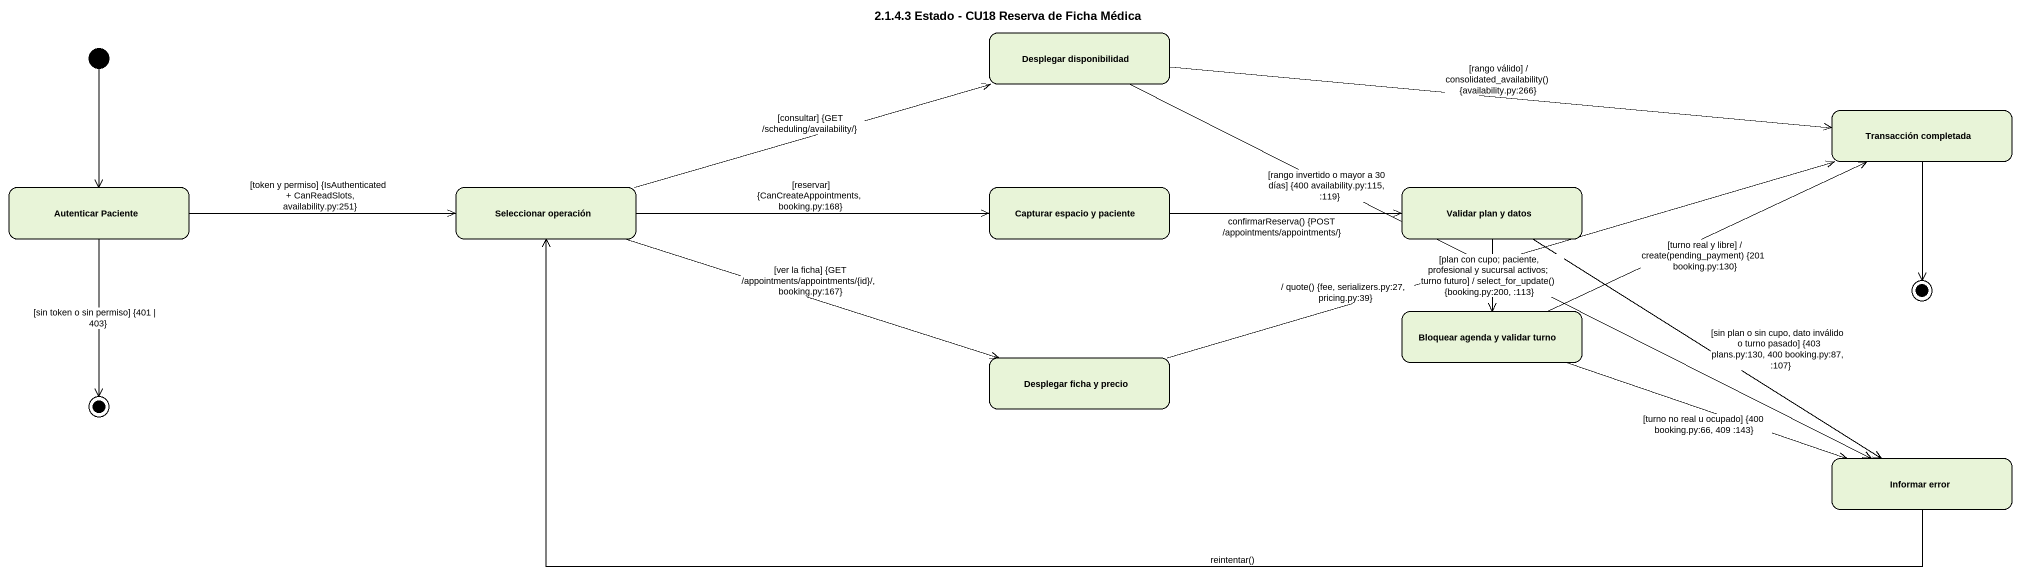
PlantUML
@startuml
title 2.1.4.3 Estado - CU18 Reserva de Ficha Médica
hide empty description
state "Desplegar disponibilidad" as Desplegar_disponibilidad
state "Transacción completada" as Transacción_completada
state "Autenticar Paciente" as Autenticar_Paciente
state "Seleccionar operación" as Seleccionar_operación
state "Capturar espacio y paciente" as Capturar_espacio_y_paciente
state "Validar plan y datos" as Validar_plan_y_datos
state final1 <<end>>
state "Bloquear agenda y validar turno" as Bloquear_agenda_y_validar
state "Desplegar ficha y precio" as Desplegar_ficha_y_precio
state final2 <<end>>
state "Informar error" as Informar_error
[*] --> Autenticar_Paciente
Desplegar_disponibilidad -right-> Transacción_completada : [rango válido] / consolidated_availability() {availability.py:266}
Desplegar_disponibilidad -right-> Informar_error : [rango invertido o mayor a 30 días] {400 availability.py:115, :119}
Transacción_completada --> final1
Autenticar_Paciente -right-> Seleccionar_operación : [token y permiso] {IsAuthenticated + CanReadSlots, availability.py:251}
Autenticar_Paciente --> final2 : [sin token o sin permiso] {401 | 403}
Seleccionar_operación -right-> Desplegar_disponibilidad : [consultar] {GET /scheduling/availability/}
Seleccionar_operación -right-> Capturar_espacio_y_paciente : [reservar] {CanCreateAppointments, booking.py:168}
Seleccionar_operación -right-> Desplegar_ficha_y_precio : [ver la ficha] {GET /appointments/appointments/{id}/, booking.py:167}
Capturar_espacio_y_paciente -right-> Validar_plan_y_datos : confirmarReserva() {POST /appointments/appointments/}
Validar_plan_y_datos --> Bloquear_agenda_y_validar : [plan con cupo; paciente, profesional y sucursal activos; turno futuro] / select_for_update() {booking.py:200, :113}
Validar_plan_y_datos --> Informar_error : [sin plan o sin cupo, dato inválido o turno pasado] {403 plans.py:130, 400 booking.py:87, :107}
Bloquear_agenda_y_validar -right-> Transacción_completada : [turno real y libre] / create(pending_payment) {201 booking.py:130}
Bloquear_agenda_y_validar -right-> Informar_error : [turno no real u ocupado] {400 booking.py:66, 409 :143}
Desplegar_ficha_y_precio -right-> Transacción_completada : / quote() {fee, serializers.py:27, pricing.py:39}
Informar_error -left-> Seleccionar_operación : reintentar()
@enduml
